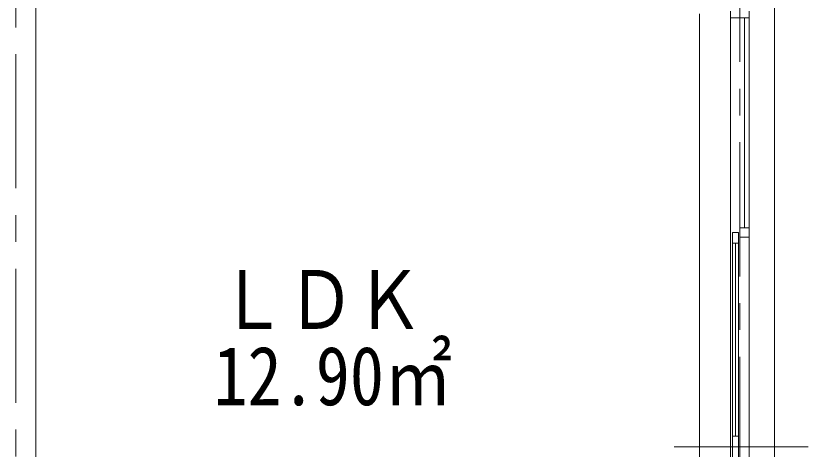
# Model space of a CAD drawing. Units: millimetres at full size; details may follow other scales. Extents: x -443943 to 462275, y -43546 to 79452.
# Drawn here: x -121168 to -118213, y 3801 to 5417 of the extents above; entities that cross this region are included whole.
import ezdxf
from ezdxf.enums import TextEntityAlignment as Align

# ---------------------------------------------------------------- set-up
doc = ezdxf.new("R2010")
doc.units = ezdxf.units.MM
doc.header["$LTSCALE"] = 100
doc.linetypes.add('CHAIN1', pattern=[8, 5, -1, 1, -1])
doc.linetypes.add('DASHED1', pattern=[1.8, 1.2, -0.6])
doc.layers.add('4-1_通り芯', color=4, linetype='Continuous', lineweight=9)
doc.styles.add('ＭＳ ゴシック', font='')
doc.styles.get('ＭＳ ゴシック').set_extended_font_data('MS Gothic')

msp = doc.modelspace()

# ---------------------------------------------------------------- linework, layer by layer
at = {"layer": '4-1_通り芯', "linetype": 'CHAIN1'}
msp.add_line((-118468.2, 14545), (-118468.2, -4050.9), dxfattribs=at)
at = {"layer": '4-1_通り芯'}
for p, q in [((-118618.2, 2194.1), (-118618.2, 5424.1)), ((-118503.2, 5409.1), (-118433.2, 5409.1)), ((-118450.7, 4626.6), (-118450.7, 5409.1)), ((-118433.2, 5434.1), (-118433.2, 2184.1)), ((-118468.2, 4574.1), (-118468.2, 4644.1)), ((-118468.2, 4626.6), (-118433.2, 4626.6)), ((-118468.2, 4591.6), (-118433.2, 4591.6)), ((-118495.7, 4569.1), (-118472.7, 4569.1)), ((-118484.2, 3849.1), (-118484.2, 4569.1)), ((-118495.7, 3849.1), (-118472.7, 3849.1)), ((-118213.2, 3809.1), (-118713.2, 3809.1))]:
    msp.add_line(p, q, dxfattribs=at)
at = {"layer": '4-1_通り芯', "linetype": 'DASHED1'}
msp.add_line((-118618.2, 3999.1), (-118618.2, 3099.1), dxfattribs=at)
at = {"layer": '4-1_通り芯', "linetype": 'CHAIN1'}
msp.add_lwpolyline([(-120295.2, 1573.6), (-121168.2, 1573.6), (-121168.2, 13545)], dxfattribs=at)
at = {"layer": '4-1_通り芯', "color": 3, "lineweight": 20}
msp.add_lwpolyline([(-121093.2, 1541.1), (-121093.2, 8659.7), (-121058.2, 8669.1)], dxfattribs=at)
at = {"layer": '4-1_通り芯'}
for points in [[(-118348.2, 5449.1), (-118338.2, 5449.1), (-118338.2, 2184.1), (-118348.2, 2184.1)], [(-118503.2, 5434.1), (-118503.2, 2184.1), (-118498.2, 2184.1)]]:
    msp.add_lwpolyline(points, dxfattribs=at)
msp.add_lwpolyline([(-118472.7, 3009.1), (-118472.7, 4609.1), (-118495.7, 4609.1), (-118495.7, 3009.1)], close=True, dxfattribs=at)

# ---------------------------------------------------------------- texts
at = {"layer": '4-1_通り芯', "color": 7, "style": 'ＭＳ ゴシック', "width": 0.85}
for s, p in [('ＬＤＫ', (-120412.8, 4182.9)), ('12.90㎡', (-120431.1, 3898.5))]:
    msp.add_text(s, height=219.9, dxfattribs=at).set_placement(p, align=Align.BOTTOM_LEFT)

doc.saveas('drawing.dxf')
